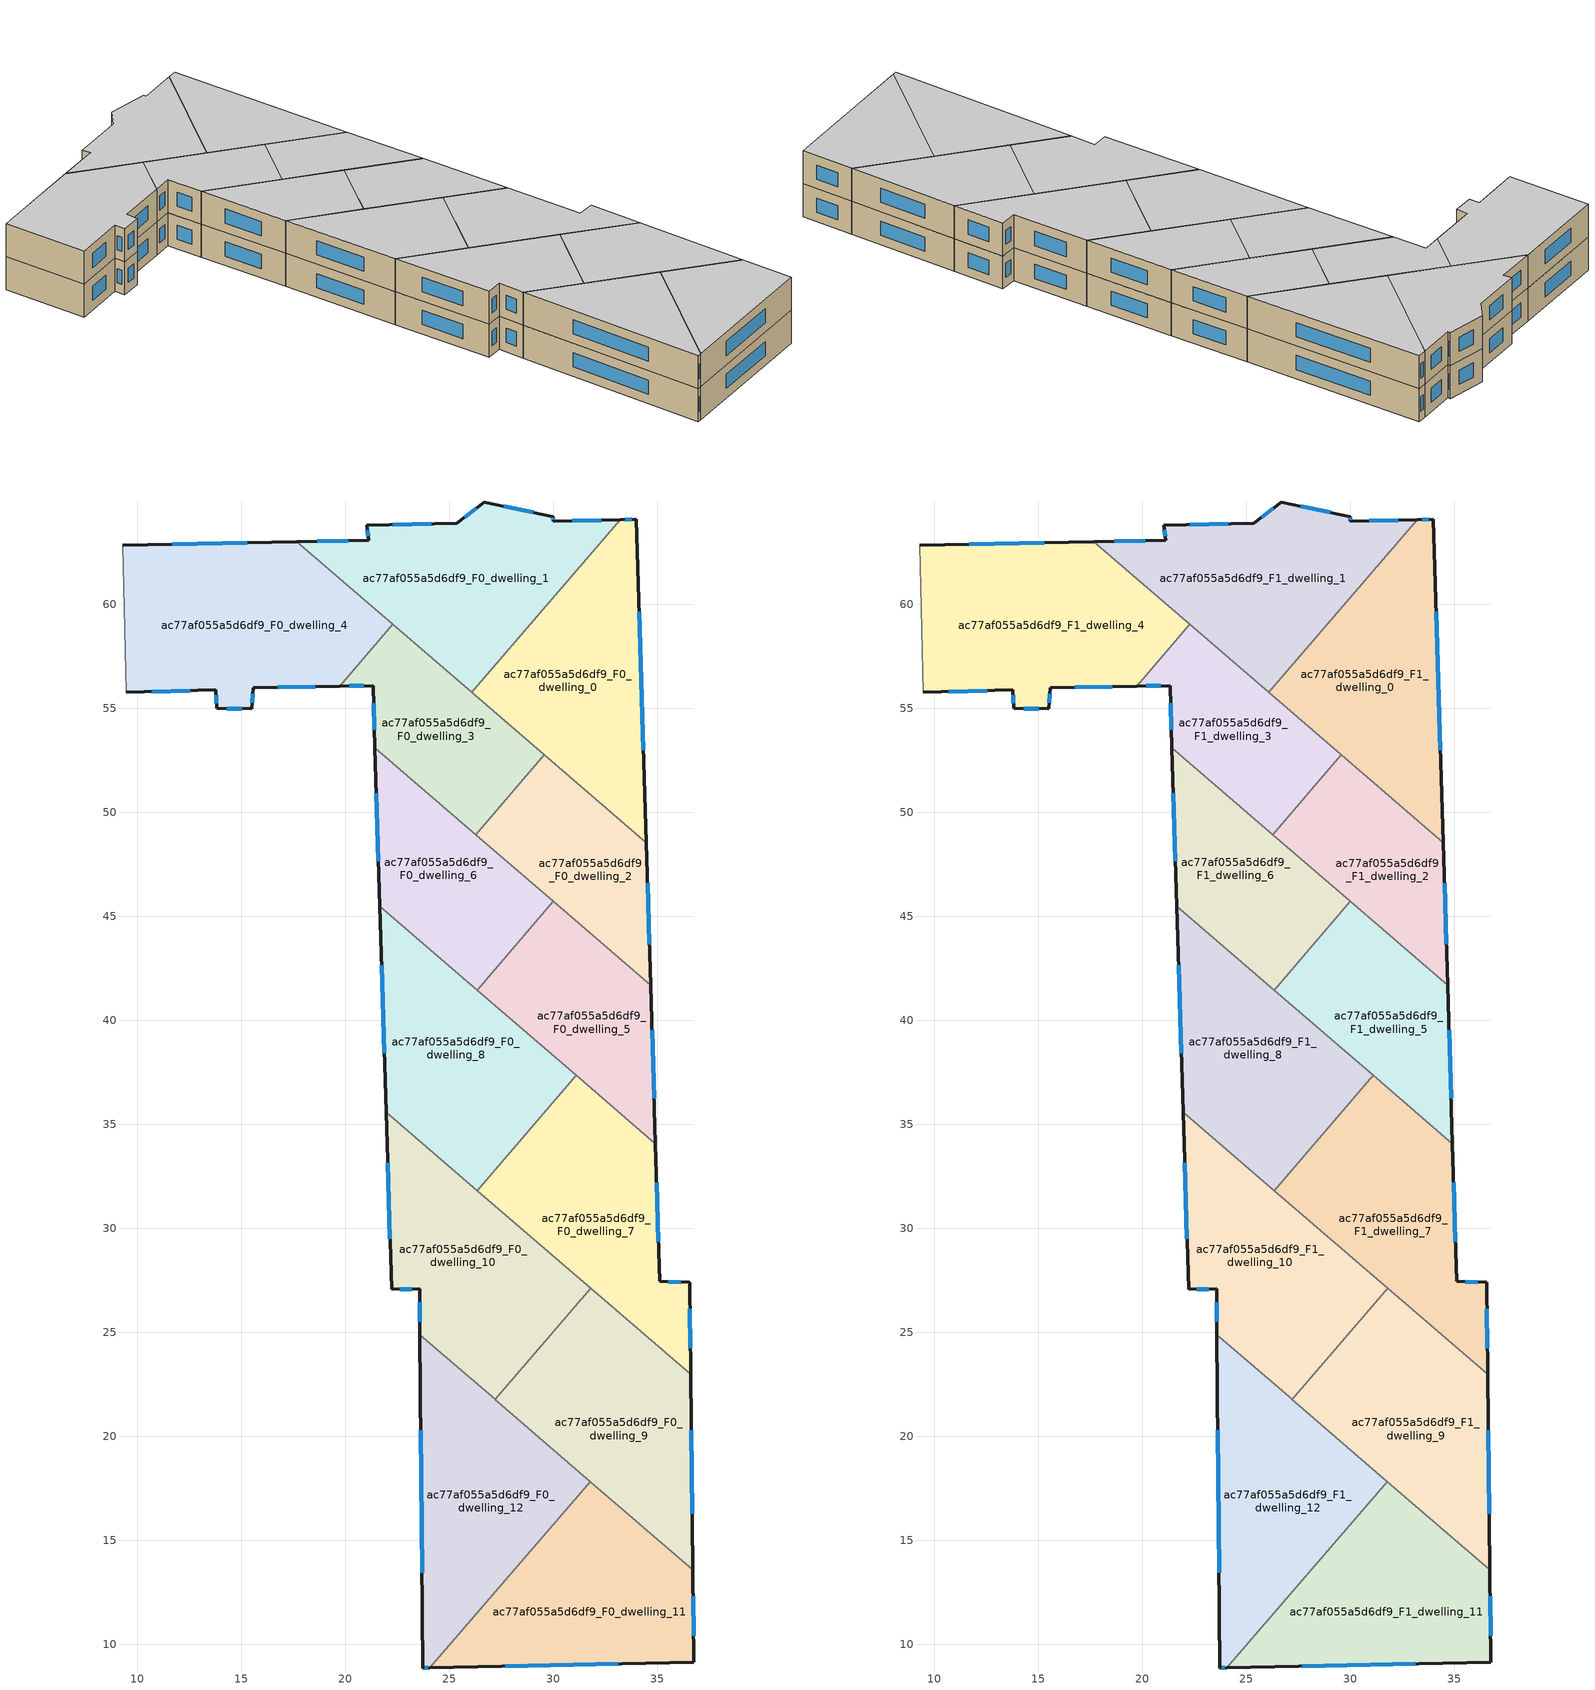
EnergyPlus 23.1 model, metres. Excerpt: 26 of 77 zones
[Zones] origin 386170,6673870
ac77af055a5d6df9_F0_dwelling_0
 floor ground (EU_floor_Construction): 34,64.09 34.47,48.55 26.09,55.77 33.23,64.08 z0
 wall outside (EU_wall_Construction): 34.47,48.55 34,64.09 33.23,64.08 z0:3
 wall to ac77af055a5d6df9_F0_dwelling_1 (EU_wall_Construction): 33.23,64.08 26.09,55.77 z0:3
 wall to ac77af055a5d6df9_F0_dwelling_2 (EU_wall_Construction): 29.58,52.77 34.47,48.55 z0:3
 wall to ac77af055a5d6df9_F0_dwelling_3 (EU_wall_Construction): 26.09,55.77 29.58,52.77 z0:3
 window (EU_Window_Construction): 33.78,64.09 33.45,64.08 / 34.34,52.99 34.14,59.65 z0.86:2.14
ac77af055a5d6df9_F0_dwelling_1
 floor ground (EU_floor_Construction): 33.23,64.08 26.09,55.77 17.68,63.01 21.14,63.08 21.04,63.81 25.37,63.9 26.67,64.93 29.99,64.22 30,64 z0
 wall outside (EU_wall_Construction): 33.23,64.08 30,64 29.99,64.22 26.67,64.93 25.37,63.9 21.04,63.81 21.14,63.08 17.68,63.01 z0:3
 wall to ac77af055a5d6df9_F0_dwelling_4 (EU_wall_Construction): 17.68,63.01 22.29,59.04 z0:3
 wall to ac77af055a5d6df9_F0_dwelling_3 (EU_wall_Construction): 22.29,59.04 26.09,55.77 z0:3
 window (EU_Window_Construction): 29.05,64.42 27.62,64.72 / 30,64.07 30,64.16 / 32.31,64.05 30.93,64.02 / 20.15,63.06 18.67,63.03 / 21.07,63.6 21.11,63.29 / 24.13,63.87 22.28,63.83 / 26.3,64.63 25.74,64.19 z0.86:2.14
ac77af055a5d6df9_F0_dwelling_10
 floor ground (EU_floor_Construction): 31.8,27.12 27.2,21.78 23.59,24.88 23.57,27.09 22.23,27.07 21.97,35.59 z0
 wall outside (EU_wall_Construction): 21.97,35.59 22.23,27.07 23.57,27.09 23.59,24.88 z0:3
 wall to ac77af055a5d6df9_F0_dwelling_9 (EU_wall_Construction): 27.2,21.78 31.8,27.12 z0:3
 wall to ac77af055a5d6df9_F0_dwelling_12 (EU_wall_Construction): 23.59,24.88 27.2,21.78 z0:3
 wall to ac77af055a5d6df9_F0_dwelling_7 (EU_wall_Construction): 31.8,27.12 26.34,31.82 z0:3
 wall to ac77af055a5d6df9_F0_dwelling_8 (EU_wall_Construction): 26.34,31.82 21.97,35.59 z0:3
 window (EU_Window_Construction): 23.58,26.46 23.59,25.51 / 22.61,27.08 23.19,27.09 / 22.04,33.15 22.15,29.5 z0.86:2.14
ac77af055a5d6df9_F0_dwelling_11
 floor ground (EU_floor_Construction): 36.71,13.59 36.76,9.15 24.07,8.87 31.78,17.83 z0
 wall outside (EU_wall_Construction): 24.07,8.87 36.76,9.15 36.71,13.59 z0:3
 wall to ac77af055a5d6df9_F0_dwelling_12 (EU_wall_Construction): 31.78,17.83 24.07,8.87 z0:3
 wall to ac77af055a5d6df9_F0_dwelling_9 (EU_wall_Construction): 36.71,13.59 31.78,17.83 z0:3
 window (EU_Window_Construction): 36.74,10.42 36.72,12.32 / 27.7,8.95 33.13,9.07 z0.86:2.14
ac77af055a5d6df9_F0_dwelling_12
 floor ground (EU_floor_Construction): 31.78,17.83 24.07,8.87 23.73,8.87 23.59,24.88 z0
 wall outside (EU_wall_Construction): 23.59,24.88 23.73,8.87 24.07,8.87 z0:3
 wall to ac77af055a5d6df9_F0_dwelling_9 (EU_wall_Construction): 31.78,17.83 27.2,21.78 z0:3
 window (EU_Window_Construction): 23.63,20.31 23.69,13.44 / 23.83,8.87 23.98,8.87 z0.86:2.14
ac77af055a5d6df9_F0_dwelling_2
 floor ground (EU_floor_Construction): 34.47,48.55 34.68,41.7 26.28,48.94 29.58,52.77 z0
 wall outside (EU_wall_Construction): 34.68,41.7 34.47,48.55 z0:3
 wall to ac77af055a5d6df9_F0_dwelling_3 (EU_wall_Construction): 29.58,52.77 26.28,48.94 z0:3
 wall to ac77af055a5d6df9_F0_dwelling_5 (EU_wall_Construction): 30.01,45.73 34.68,41.7 z0:3
 wall to ac77af055a5d6df9_F0_dwelling_6 (EU_wall_Construction): 26.28,48.94 30.01,45.73 z0:3
 window (EU_Window_Construction): 34.62,43.66 34.53,46.6 z0.86:2.14
ac77af055a5d6df9_F0_dwelling_3
 floor ground (EU_floor_Construction): 29.58,52.77 26.28,48.94 21.43,53.11 21.34,56.1 19.74,56.07 22.29,59.04 z0
 wall outside (EU_wall_Construction): 19.74,56.07 21.34,56.1 21.43,53.11 z0:3
 wall to ac77af055a5d6df9_F0_dwelling_4 (EU_wall_Construction): 22.29,59.04 19.74,56.07 z0:3
 wall to ac77af055a5d6df9_F0_dwelling_6 (EU_wall_Construction): 21.43,53.11 26.28,48.94 z0:3
 window (EU_Window_Construction): 21.36,55.25 21.4,53.96 / 20.2,56.08 20.88,56.09 z0.86:2.14
ac77af055a5d6df9_F0_dwelling_4
 floor ground (EU_floor_Construction): 22.29,59.04 19.74,56.07 15.57,56 15.51,54.98 13.82,55 13.77,55.89 9.47,55.77 9.3,62.85 17.68,63.01 z0
 wall outside (EU_wall_Construction): 9.47,55.77 13.77,55.89 13.82,55 15.51,54.98 15.57,56 19.74,56.07 / 17.68,63.01 9.3,62.85 z0:3
 wall adiabatic (EU_wall_Construction): 9.3,62.85 9.47,55.77 z0:3
 window (EU_Window_Construction): 16.76,56.02 18.55,56.05 / 15.53,55.27 15.55,55.71 / 14.3,54.99 15.03,54.99 / 13.79,55.64 13.81,55.25 / 10.7,55.8 12.54,55.86 / 15.28,62.97 11.69,62.9 z0.86:2.14
ac77af055a5d6df9_F0_dwelling_5
 floor ground (EU_floor_Construction): 34.68,41.7 34.92,34.08 26.34,41.46 30.01,45.72 z0
 wall outside (EU_wall_Construction): 34.92,34.08 34.68,41.7 z0:3
 wall to ac77af055a5d6df9_F0_dwelling_6 (EU_wall_Construction): 30.01,45.72 26.34,41.46 z0:3
 wall to ac77af055a5d6df9_F0_dwelling_8 (EU_wall_Construction): 26.34,41.46 31.1,37.36 z0:3
 wall to ac77af055a5d6df9_F0_dwelling_7 (EU_wall_Construction): 31.1,37.36 34.92,34.08 z0:3
 window (EU_Window_Construction): 34.85,36.25 34.75,39.52 z0.86:2.14
ac77af055a5d6df9_F0_dwelling_6
 floor ground (EU_floor_Construction): 30.01,45.72 26.34,41.46 21.66,45.48 21.43,53.11 z0
 wall outside (EU_wall_Construction): 21.43,53.11 21.66,45.48 z0:3
 wall to ac77af055a5d6df9_F0_dwelling_8 (EU_wall_Construction): 21.66,45.48 26.34,41.46 z0:3
 window (EU_Window_Construction): 21.5,50.93 21.6,47.66 z0.86:2.14
ac77af055a5d6df9_F0_dwelling_7
 floor ground (EU_floor_Construction): 34.92,34.08 35.12,27.46 36.55,27.41 36.6,22.99 26.34,31.82 31.1,37.36 z0
 wall outside (EU_wall_Construction): 36.6,22.99 36.55,27.41 35.12,27.46 34.92,34.08 z0:3
 wall to ac77af055a5d6df9_F0_dwelling_8 (EU_wall_Construction): 31.1,37.36 26.34,31.82 z0:3
 wall to ac77af055a5d6df9_F0_dwelling_9 (EU_wall_Construction): 31.8,27.12 36.6,22.99 z0:3
 window (EU_Window_Construction): 36.59,24.25 36.57,26.14 / 35.06,29.35 34.97,32.19 / 36.14,27.42 35.53,27.44 z0.86:2.14
ac77af055a5d6df9_F0_dwelling_8
 floor ground (EU_floor_Construction): 31.1,37.36 26.34,31.82 21.97,35.59 21.66,45.48 z0
 wall outside (EU_wall_Construction): 21.66,45.48 21.97,35.59 z0:3
 window (EU_Window_Construction): 21.75,42.66 21.88,38.41 z0.86:2.14
ac77af055a5d6df9_F0_dwelling_9
 floor ground (EU_floor_Construction): 36.6,22.99 36.71,13.59 27.2,21.78 31.8,27.12 z0
 wall outside (EU_wall_Construction): 36.71,13.59 36.6,22.99 z0:3
 window (EU_Window_Construction): 36.68,16.28 36.63,20.3 z0.86:2.14
ac77af055a5d6df9_F1_dwelling_0
 floor to ac77af055a5d6df9_F0_dwelling_0 (EU_floor_Construction): 34,64.09 34.47,48.55 26.09,55.77 33.23,64.08 z3
 wall outside (EU_wall_Construction): 34.47,48.55 34,64.09 33.23,64.08 z3:6
 wall to ac77af055a5d6df9_F1_dwelling_1 (EU_wall_Construction): 33.23,64.08 26.09,55.77 z3:6
 wall to ac77af055a5d6df9_F1_dwelling_2 (EU_wall_Construction): 29.58,52.77 34.47,48.55 z3:6
 wall to ac77af055a5d6df9_F1_dwelling_3 (EU_wall_Construction): 26.09,55.77 29.58,52.77 z3:6
 window (EU_Window_Construction): 33.78,64.09 33.45,64.08 / 34.34,52.99 34.14,59.65 z3.86:5.14
 ceiling to ac77af055a5d6df9_F2_dwelling_0 (EU_floor_Construction): 34.47,48.55 34,64.09 33.23,64.08 26.09,55.77 z6
ac77af055a5d6df9_F1_dwelling_1
 floor to ac77af055a5d6df9_F0_dwelling_1 (EU_floor_Construction): 33.23,64.08 26.09,55.77 17.68,63.01 21.14,63.08 21.04,63.81 25.37,63.9 26.67,64.93 29.99,64.22 30,64 z3
 wall outside (EU_wall_Construction): 33.23,64.08 30,64 29.99,64.22 26.67,64.93 25.37,63.9 21.04,63.81 21.14,63.08 17.68,63.01 z3:6
 wall to ac77af055a5d6df9_F1_dwelling_4 (EU_wall_Construction): 17.68,63.01 22.29,59.04 z3:6
 wall to ac77af055a5d6df9_F1_dwelling_3 (EU_wall_Construction): 22.29,59.04 26.09,55.77 z3:6
 window (EU_Window_Construction): 29.05,64.42 27.62,64.72 / 30,64.07 30,64.16 / 32.31,64.05 30.93,64.02 / 20.15,63.06 18.67,63.03 / 21.07,63.6 21.11,63.29 / 24.13,63.87 22.28,63.83 / 26.3,64.63 25.74,64.19 z3.86:5.14
 ceiling to ac77af055a5d6df9_F2_dwelling_1 (EU_floor_Construction): 26.09,55.77 33.23,64.08 30,64 29.99,64.22 26.67,64.93 25.37,63.9 21.04,63.81 21.14,63.08 17.68,63.01 z6
ac77af055a5d6df9_F1_dwelling_10
 floor to ac77af055a5d6df9_F0_dwelling_10 (EU_floor_Construction): 31.8,27.12 27.2,21.78 23.59,24.88 23.57,27.09 22.23,27.07 21.97,35.59 z3
 wall outside (EU_wall_Construction): 21.97,35.59 22.23,27.07 23.57,27.09 23.59,24.88 z3:6
 wall to ac77af055a5d6df9_F1_dwelling_9 (EU_wall_Construction): 27.2,21.78 31.8,27.12 z3:6
 wall to ac77af055a5d6df9_F1_dwelling_12 (EU_wall_Construction): 23.59,24.88 27.2,21.78 z3:6
 wall to ac77af055a5d6df9_F1_dwelling_7 (EU_wall_Construction): 31.8,27.12 26.34,31.82 z3:6
 wall to ac77af055a5d6df9_F1_dwelling_8 (EU_wall_Construction): 26.34,31.82 21.97,35.59 z3:6
 window (EU_Window_Construction): 23.58,26.46 23.59,25.51 / 22.61,27.08 23.19,27.09 / 22.04,33.15 22.15,29.5 z3.86:5.14
 ceiling to ac77af055a5d6df9_F2_dwelling_10 (EU_floor_Construction): 27.2,21.78 31.8,27.12 21.97,35.59 22.23,27.07 23.57,27.09 23.59,24.88 z6
ac77af055a5d6df9_F1_dwelling_11
 floor to ac77af055a5d6df9_F0_dwelling_11 (EU_floor_Construction): 36.71,13.59 36.76,9.15 24.07,8.87 31.78,17.83 z3
 wall outside (EU_wall_Construction): 24.07,8.87 36.76,9.15 36.71,13.59 z3:6
 wall to ac77af055a5d6df9_F1_dwelling_12 (EU_wall_Construction): 31.78,17.83 24.07,8.87 z3:6
 wall to ac77af055a5d6df9_F1_dwelling_9 (EU_wall_Construction): 36.71,13.59 31.78,17.83 z3:6
 window (EU_Window_Construction): 36.74,10.42 36.72,12.32 / 27.7,8.95 33.13,9.07 z3.86:5.14
 ceiling to ac77af055a5d6df9_F2_dwelling_11 (EU_floor_Construction): 36.76,9.15 36.71,13.59 31.78,17.83 24.07,8.87 z6
ac77af055a5d6df9_F1_dwelling_12
 floor to ac77af055a5d6df9_F0_dwelling_12 (EU_floor_Construction): 31.78,17.83 24.07,8.87 23.73,8.87 23.59,24.88 z3
 wall outside (EU_wall_Construction): 23.59,24.88 23.73,8.87 24.07,8.87 z3:6
 wall to ac77af055a5d6df9_F1_dwelling_9 (EU_wall_Construction): 31.78,17.83 27.2,21.78 z3:6
 window (EU_Window_Construction): 23.63,20.31 23.69,13.44 / 23.83,8.87 23.98,8.87 z3.86:5.14
 ceiling to ac77af055a5d6df9_F2_dwelling_12 (EU_floor_Construction): 24.07,8.87 31.78,17.83 23.59,24.88 23.73,8.87 z6
ac77af055a5d6df9_F1_dwelling_2
 floor to ac77af055a5d6df9_F0_dwelling_2 (EU_floor_Construction): 34.47,48.55 34.68,41.7 26.28,48.94 29.58,52.77 z3
 wall outside (EU_wall_Construction): 34.68,41.7 34.47,48.55 z3:6
 wall to ac77af055a5d6df9_F1_dwelling_3 (EU_wall_Construction): 29.58,52.77 26.28,48.94 z3:6
 wall to ac77af055a5d6df9_F1_dwelling_5 (EU_wall_Construction): 30.01,45.73 34.68,41.7 z3:6
 wall to ac77af055a5d6df9_F1_dwelling_6 (EU_wall_Construction): 26.28,48.94 30.01,45.73 z3:6
 window (EU_Window_Construction): 34.62,43.66 34.53,46.6 z3.86:5.14
 ceiling to ac77af055a5d6df9_F2_dwelling_2 (EU_floor_Construction): 34.68,41.7 34.47,48.55 29.58,52.77 26.28,48.94 z6
ac77af055a5d6df9_F1_dwelling_3
 floor to ac77af055a5d6df9_F0_dwelling_3 (EU_floor_Construction): 29.58,52.77 26.28,48.94 21.43,53.11 21.34,56.1 19.74,56.07 22.29,59.04 z3
 wall outside (EU_wall_Construction): 19.74,56.07 21.34,56.1 21.43,53.11 z3:6
 wall to ac77af055a5d6df9_F1_dwelling_4 (EU_wall_Construction): 22.29,59.04 19.74,56.07 z3:6
 wall to ac77af055a5d6df9_F1_dwelling_6 (EU_wall_Construction): 21.43,53.11 26.28,48.94 z3:6
 window (EU_Window_Construction): 21.36,55.25 21.4,53.96 / 20.2,56.08 20.88,56.09 z3.86:5.14
 ceiling to ac77af055a5d6df9_F2_dwelling_3 (EU_floor_Construction): 26.28,48.94 29.58,52.77 22.29,59.04 19.74,56.07 21.34,56.1 21.43,53.11 z6
ac77af055a5d6df9_F1_dwelling_4
 floor to ac77af055a5d6df9_F0_dwelling_4 (EU_floor_Construction): 22.29,59.04 19.74,56.07 15.57,56 15.51,54.98 13.82,55 13.77,55.89 9.47,55.77 9.3,62.85 17.68,63.01 z3
 wall outside (EU_wall_Construction): 9.47,55.77 13.77,55.89 13.82,55 15.51,54.98 15.57,56 19.74,56.07 / 17.68,63.01 9.3,62.85 z3:6
 wall adiabatic (EU_wall_Construction): 9.3,62.85 9.47,55.77 z3:6
 window (EU_Window_Construction): 16.76,56.02 18.55,56.05 / 15.53,55.27 15.55,55.71 / 14.3,54.99 15.03,54.99 / 13.79,55.64 13.81,55.25 / 10.7,55.8 12.54,55.86 / 15.28,62.97 11.69,62.9 z3.86:5.14
 ceiling to ac77af055a5d6df9_F2_dwelling_4 (EU_floor_Construction): 19.74,56.07 22.29,59.04 17.68,63.01 9.3,62.85 9.47,55.77 13.77,55.89 13.82,55 15.51,54.98 15.57,56 z6
ac77af055a5d6df9_F1_dwelling_5
 floor to ac77af055a5d6df9_F0_dwelling_5 (EU_floor_Construction): 34.68,41.7 34.92,34.08 26.34,41.46 30.01,45.72 z3
 wall outside (EU_wall_Construction): 34.92,34.08 34.68,41.7 z3:6
 wall to ac77af055a5d6df9_F1_dwelling_6 (EU_wall_Construction): 30.01,45.72 26.34,41.46 z3:6
 wall to ac77af055a5d6df9_F1_dwelling_8 (EU_wall_Construction): 26.34,41.46 31.1,37.36 z3:6
 wall to ac77af055a5d6df9_F1_dwelling_7 (EU_wall_Construction): 31.1,37.36 34.92,34.08 z3:6
 window (EU_Window_Construction): 34.85,36.25 34.75,39.52 z3.86:5.14
 ceiling to ac77af055a5d6df9_F2_dwelling_5 (EU_floor_Construction): 34.92,34.08 34.68,41.7 30.01,45.72 26.34,41.46 z6
ac77af055a5d6df9_F1_dwelling_6
 floor to ac77af055a5d6df9_F0_dwelling_6 (EU_floor_Construction): 30.01,45.72 26.34,41.46 21.66,45.48 21.43,53.11 z3
 wall outside (EU_wall_Construction): 21.43,53.11 21.66,45.48 z3:6
 wall to ac77af055a5d6df9_F1_dwelling_8 (EU_wall_Construction): 21.66,45.48 26.34,41.46 z3:6
 window (EU_Window_Construction): 21.5,50.93 21.6,47.66 z3.86:5.14
 ceiling to ac77af055a5d6df9_F2_dwelling_6 (EU_floor_Construction): 26.34,41.46 30.01,45.72 21.43,53.11 21.66,45.48 z6
ac77af055a5d6df9_F1_dwelling_7
 floor to ac77af055a5d6df9_F0_dwelling_7 (EU_floor_Construction): 34.92,34.08 35.12,27.46 36.55,27.41 36.6,22.99 26.34,31.82 31.1,37.36 z3
 wall outside (EU_wall_Construction): 36.6,22.99 36.55,27.41 35.12,27.46 34.92,34.08 z3:6
 wall to ac77af055a5d6df9_F1_dwelling_8 (EU_wall_Construction): 31.1,37.36 26.34,31.82 z3:6
 wall to ac77af055a5d6df9_F1_dwelling_9 (EU_wall_Construction): 31.8,27.12 36.6,22.99 z3:6
 window (EU_Window_Construction): 36.59,24.25 36.57,26.14 / 35.06,29.35 34.97,32.19 / 36.14,27.42 35.53,27.44 z3.86:5.14
 ceiling to ac77af055a5d6df9_F2_dwelling_7 (EU_floor_Construction): 36.6,22.99 36.55,27.41 35.12,27.46 34.92,34.08 31.1,37.36 26.34,31.82 z6
ac77af055a5d6df9_F1_dwelling_8
 floor to ac77af055a5d6df9_F0_dwelling_8 (EU_floor_Construction): 31.1,37.36 26.34,31.82 21.97,35.59 21.66,45.48 z3
 wall outside (EU_wall_Construction): 21.66,45.48 21.97,35.59 z3:6
 window (EU_Window_Construction): 21.75,42.66 21.88,38.41 z3.86:5.14
 ceiling to ac77af055a5d6df9_F2_dwelling_8 (EU_floor_Construction): 26.34,31.82 31.1,37.36 21.66,45.48 21.97,35.59 z6
ac77af055a5d6df9_F1_dwelling_9
 floor to ac77af055a5d6df9_F0_dwelling_9 (EU_floor_Construction): 36.6,22.99 36.71,13.59 27.2,21.78 31.8,27.12 z3
 wall outside (EU_wall_Construction): 36.71,13.59 36.6,22.99 z3:6
 window (EU_Window_Construction): 36.68,16.28 36.63,20.3 z3.86:5.14
 ceiling to ac77af055a5d6df9_F2_dwelling_9 (EU_floor_Construction): 36.71,13.59 36.6,22.99 31.8,27.12 27.2,21.78 z6
[Building]
EU S2 Campaign: North Axis=0; Terrain=City; Solar Distribution=FullExterior
[Site:Location]
Helsinki-Vantaa.AP: Latitude=60.317; Longitude=24.963; Time Zone=2; Elevation=54.6
[SizingPeriod:WeatherFileDays]
AnnualSizingPeriod: Begin Month=1; Begin Day of Month=1; End Month=12; End Day of Month=31; Day of Week for Start Day=Monday; Use Weather File Daylight Saving Period=No; Use Weather File Rain and Snow Indicators=No
[MATERIAL]
EU_InternalMass_Material: Roughness=MediumRough; Thickness=0.1; Conductivity=1; Density=1800; Specific Heat=900; Thermal Absorptance=0.9; Solar Absorptance=0.7; Visible Absorptance=0.7
[MATERIAL:NOMASS] Roughness=MediumRough; Thermal Absorptance=0.9; Solar Absorptance=0.7; Visible Absorptance=0.7
Name | Thermal Resistance
EU_wall_NoMass | 1.10183
EU_floor_NoMass | 1.70606
[WINDOWMATERIAL:SIMPLEGLAZINGSYSTEM]
EU_Window_SimpleGlazing: UFactor=3.11035; Solar Heat Gain Coefficient=0.8; Visible Transmittance=0.8
[CONSTRUCTION]
EU_wall_Construction: EU_wall_NoMass
EU_floor_Construction: EU_floor_NoMass
EU_Window_Construction: EU_Window_SimpleGlazing
EU_InternalMass_Construction: EU_InternalMass_Material
[ZONE] Type=1; Multiplier=1; Ceiling Height=autocalculate; Floor Area=autocalculate; Part of Total Floor Area=Yes
Name | Volume
ac77af055a5d6df9_F0_dwelling_0; ac77af055a5d6df9_F1_dwelling_0 | 199.712
ac77af055a5d6df9_F0_dwelling_1; ac77af055a5d6df9_F1_dwelling_1 | 199.7
ac77af055a5d6df9_F0_dwelling_10; ac77af055a5d6df9_F1_dwelling_10 | 199.72
ac77af055a5d6df9_F0_dwelling_11; ac77af055a5d6df9_F1_dwelling_11 | 199.737
ac77af055a5d6df9_F0_dwelling_12; ac77af055a5d6df9_F1_dwelling_12 | 199.715
ac77af055a5d6df9_F0_dwelling_2; ac77af055a5d6df9_F1_dwelling_2 | 133.145
ac77af055a5d6df9_F0_dwelling_3; ac77af055a5d6df9_F1_dwelling_3 | 133.162
ac77af055a5d6df9_F0_dwelling_4; ac77af055a5d6df9_F1_dwelling_4 | 237.39
ac77af055a5d6df9_F0_dwelling_5; ac77af055a5d6df9_F1_dwelling_5 | 147.625
ac77af055a5d6df9_F0_dwelling_6; ac77af055a5d6df9_F1_dwelling_6 | 147.62
ac77af055a5d6df9_F0_dwelling_7; ac77af055a5d6df9_F1_dwelling_7 | 199.667
ac77af055a5d6df9_F0_dwelling_8; ac77af055a5d6df9_F1_dwelling_8 | 199.668
ac77af055a5d6df9_F0_dwelling_9; ac77af055a5d6df9_F1_dwelling_9 | 199.695
[INTERNALMASS] Construction=EU_InternalMass_Construction
Name | Zone or ZoneList | Surface Area
ac77af055a5d6df9_F0_dwelling_0_EU_InternalMass | ac77af055a5d6df9_F0_dwelling_0 | 66.5708
ac77af055a5d6df9_F0_dwelling_1_EU_InternalMass | ac77af055a5d6df9_F0_dwelling_1 | 66.5667
ac77af055a5d6df9_F0_dwelling_2_EU_InternalMass | ac77af055a5d6df9_F0_dwelling_2 | 44.3816
ac77af055a5d6df9_F0_dwelling_3_EU_InternalMass | ac77af055a5d6df9_F0_dwelling_3 | 44.3874
ac77af055a5d6df9_F0_dwelling_4_EU_InternalMass | ac77af055a5d6df9_F0_dwelling_4 | 79.1301
ac77af055a5d6df9_F0_dwelling_5_EU_InternalMass | ac77af055a5d6df9_F0_dwelling_5 | 49.2084
ac77af055a5d6df9_F0_dwelling_6_EU_InternalMass | ac77af055a5d6df9_F0_dwelling_6 | 49.2069
ac77af055a5d6df9_F0_dwelling_7_EU_InternalMass | ac77af055a5d6df9_F0_dwelling_7 | 66.5559
ac77af055a5d6df9_F0_dwelling_8_EU_InternalMass | ac77af055a5d6df9_F0_dwelling_8 | 66.556
ac77af055a5d6df9_F0_dwelling_9_EU_InternalMass | ac77af055a5d6df9_F0_dwelling_9 | 66.5651
ac77af055a5d6df9_F0_dwelling_10_EU_InternalMass | ac77af055a5d6df9_F0_dwelling_10 | 66.5736
ac77af055a5d6df9_F0_dwelling_11_EU_InternalMass | ac77af055a5d6df9_F0_dwelling_11 | 66.5791
ac77af055a5d6df9_F0_dwelling_12_EU_InternalMass | ac77af055a5d6df9_F0_dwelling_12 | 66.5716
ac77af055a5d6df9_F1_dwelling_0_EU_InternalMass | ac77af055a5d6df9_F1_dwelling_0 | 66.5708
ac77af055a5d6df9_F1_dwelling_1_EU_InternalMass | ac77af055a5d6df9_F1_dwelling_1 | 66.5667
ac77af055a5d6df9_F1_dwelling_2_EU_InternalMass | ac77af055a5d6df9_F1_dwelling_2 | 44.3816
ac77af055a5d6df9_F1_dwelling_3_EU_InternalMass | ac77af055a5d6df9_F1_dwelling_3 | 44.3874
ac77af055a5d6df9_F1_dwelling_4_EU_InternalMass | ac77af055a5d6df9_F1_dwelling_4 | 79.1301
ac77af055a5d6df9_F1_dwelling_5_EU_InternalMass | ac77af055a5d6df9_F1_dwelling_5 | 49.2084
ac77af055a5d6df9_F1_dwelling_6_EU_InternalMass | ac77af055a5d6df9_F1_dwelling_6 | 49.2069
ac77af055a5d6df9_F1_dwelling_7_EU_InternalMass | ac77af055a5d6df9_F1_dwelling_7 | 66.5559
ac77af055a5d6df9_F1_dwelling_8_EU_InternalMass | ac77af055a5d6df9_F1_dwelling_8 | 66.556
ac77af055a5d6df9_F1_dwelling_9_EU_InternalMass | ac77af055a5d6df9_F1_dwelling_9 | 66.5651
ac77af055a5d6df9_F1_dwelling_10_EU_InternalMass | ac77af055a5d6df9_F1_dwelling_10 | 66.5736
ac77af055a5d6df9_F1_dwelling_11_EU_InternalMass | ac77af055a5d6df9_F1_dwelling_11 | 66.5791
ac77af055a5d6df9_F1_dwelling_12_EU_InternalMass | ac77af055a5d6df9_F1_dwelling_12 | 66.5716
[OTHEREQUIPMENT] Fuel Type=Electricity; Design Level Calculation Method=Watts/Area; Power per Zone Floor Area=1; Fraction Latent=0; Fraction Radiant=0; Fraction Lost=0; Carbon Dioxide Generation Rate=0; EndUse Subcategory=EU_Step8_InternalGains
Name | Zone or ZoneList or Space or SpaceList | Schedule
EU_Step8_InternalGain_ac77af055a5d6df9_F0_dwelling_0_f000 | ac77af055a5d6df9_F0_dwelling_0 | EU_Step8_GainSchedule_ac77af055a5d6df9_F0_dwelling_0_f000
EU_Step8_InternalGain_ac77af055a5d6df9_F0_dwelling_1_f000 | ac77af055a5d6df9_F0_dwelling_1 | EU_Step8_GainSchedule_ac77af055a5d6df9_F0_dwelling_1_f000
EU_Step8_InternalGain_ac77af055a5d6df9_F0_dwelling_2_f000 | ac77af055a5d6df9_F0_dwelling_2 | EU_Step8_GainSchedule_ac77af055a5d6df9_F0_dwelling_2_f000
EU_Step8_InternalGain_ac77af055a5d6df9_F0_dwelling_3_f000 | ac77af055a5d6df9_F0_dwelling_3 | EU_Step8_GainSchedule_ac77af055a5d6df9_F0_dwelling_3_f000
EU_Step8_InternalGain_ac77af055a5d6df9_F0_dwelling_4_f000 | ac77af055a5d6df9_F0_dwelling_4 | EU_Step8_GainSchedule_ac77af055a5d6df9_F0_dwelling_4_f000
EU_Step8_InternalGain_ac77af055a5d6df9_F0_dwelling_5_f000 | ac77af055a5d6df9_F0_dwelling_5 | EU_Step8_GainSchedule_ac77af055a5d6df9_F0_dwelling_5_f000
EU_Step8_InternalGain_ac77af055a5d6df9_F0_dwelling_6_f000 | ac77af055a5d6df9_F0_dwelling_6 | EU_Step8_GainSchedule_ac77af055a5d6df9_F0_dwelling_6_f000
EU_Step8_InternalGain_ac77af055a5d6df9_F0_dwelling_7_f000 | ac77af055a5d6df9_F0_dwelling_7 | EU_Step8_GainSchedule_ac77af055a5d6df9_F0_dwelling_7_f000
EU_Step8_InternalGain_ac77af055a5d6df9_F0_dwelling_8_f000 | ac77af055a5d6df9_F0_dwelling_8 | EU_Step8_GainSchedule_ac77af055a5d6df9_F0_dwelling_8_f000
EU_Step8_InternalGain_ac77af055a5d6df9_F0_dwelling_9_f000 | ac77af055a5d6df9_F0_dwelling_9 | EU_Step8_GainSchedule_ac77af055a5d6df9_F0_dwelling_9_f000
EU_Step8_InternalGain_ac77af055a5d6df9_F0_dwelling_10_f000 | ac77af055a5d6df9_F0_dwelling_10 | EU_Step8_GainSchedule_ac77af055a5d6df9_F0_dwelling_10_f000
EU_Step8_InternalGain_ac77af055a5d6df9_F0_dwelling_11_f000 | ac77af055a5d6df9_F0_dwelling_11 | EU_Step8_GainSchedule_ac77af055a5d6df9_F0_dwelling_11_f000
EU_Step8_InternalGain_ac77af055a5d6df9_F0_dwelling_12_f000 | ac77af055a5d6df9_F0_dwelling_12 | EU_Step8_GainSchedule_ac77af055a5d6df9_F0_dwelling_12_f000
EU_Step8_InternalGain_ac77af055a5d6df9_F1_dwelling_0_f000 | ac77af055a5d6df9_F1_dwelling_0 | EU_Step8_GainSchedule_ac77af055a5d6df9_F1_dwelling_0_f000
EU_Step8_InternalGain_ac77af055a5d6df9_F1_dwelling_1_f000 | ac77af055a5d6df9_F1_dwelling_1 | EU_Step8_GainSchedule_ac77af055a5d6df9_F1_dwelling_1_f000
EU_Step8_InternalGain_ac77af055a5d6df9_F1_dwelling_2_f000 | ac77af055a5d6df9_F1_dwelling_2 | EU_Step8_GainSchedule_ac77af055a5d6df9_F1_dwelling_2_f000
EU_Step8_InternalGain_ac77af055a5d6df9_F1_dwelling_3_f000 | ac77af055a5d6df9_F1_dwelling_3 | EU_Step8_GainSchedule_ac77af055a5d6df9_F1_dwelling_3_f000
EU_Step8_InternalGain_ac77af055a5d6df9_F1_dwelling_4_f000 | ac77af055a5d6df9_F1_dwelling_4 | EU_Step8_GainSchedule_ac77af055a5d6df9_F1_dwelling_4_f000
EU_Step8_InternalGain_ac77af055a5d6df9_F1_dwelling_5_f000 | ac77af055a5d6df9_F1_dwelling_5 | EU_Step8_GainSchedule_ac77af055a5d6df9_F1_dwelling_5_f000
EU_Step8_InternalGain_ac77af055a5d6df9_F1_dwelling_6_f000 | ac77af055a5d6df9_F1_dwelling_6 | EU_Step8_GainSchedule_ac77af055a5d6df9_F1_dwelling_6_f000
EU_Step8_InternalGain_ac77af055a5d6df9_F1_dwelling_7_f000 | ac77af055a5d6df9_F1_dwelling_7 | EU_Step8_GainSchedule_ac77af055a5d6df9_F1_dwelling_7_f000
EU_Step8_InternalGain_ac77af055a5d6df9_F1_dwelling_8_f000 | ac77af055a5d6df9_F1_dwelling_8 | EU_Step8_GainSchedule_ac77af055a5d6df9_F1_dwelling_8_f000
EU_Step8_InternalGain_ac77af055a5d6df9_F1_dwelling_9_f000 | ac77af055a5d6df9_F1_dwelling_9 | EU_Step8_GainSchedule_ac77af055a5d6df9_F1_dwelling_9_f000
EU_Step8_InternalGain_ac77af055a5d6df9_F1_dwelling_10_f000 | ac77af055a5d6df9_F1_dwelling_10 | EU_Step8_GainSchedule_ac77af055a5d6df9_F1_dwelling_10_f000
EU_Step8_InternalGain_ac77af055a5d6df9_F1_dwelling_11_f000 | ac77af055a5d6df9_F1_dwelling_11 | EU_Step8_GainSchedule_ac77af055a5d6df9_F1_dwelling_11_f000
EU_Step8_InternalGain_ac77af055a5d6df9_F1_dwelling_12_f000 | ac77af055a5d6df9_F1_dwelling_12 | EU_Step8_GainSchedule_ac77af055a5d6df9_F1_dwelling_12_f000
[ZONEVENTILATION:DESIGNFLOWRATE] Schedule=EU_AlwaysOn; Design Flow Rate Calculation Method=AirChanges/Hour; Air Changes per Hour=0.756316; Ventilation Type=Natural; Fan Pressure Rise=0; Fan Total Efficiency=1; Constant Term Coefficient=1; Temperature Term Coefficient=0; Velocity Term Coefficient=0; Velocity Squared Term Coefficient=0; Minimum Indoor Temperature=-100; Maximum Indoor Temperature=100; Delta Temperature=-100; Minimum Outdoor Temperature=-100; Maximum Outdoor Temperature=100; Maximum Wind Speed=40
Name | Zone or ZoneList or Space or SpaceList
EU_ConstantAir_ac77af055a5d6df9_F0_dwelling_0 | ac77af055a5d6df9_F0_dwelling_0
EU_ConstantAir_ac77af055a5d6df9_F0_dwelling_1 | ac77af055a5d6df9_F0_dwelling_1
EU_ConstantAir_ac77af055a5d6df9_F0_dwelling_2 | ac77af055a5d6df9_F0_dwelling_2
EU_ConstantAir_ac77af055a5d6df9_F0_dwelling_3 | ac77af055a5d6df9_F0_dwelling_3
EU_ConstantAir_ac77af055a5d6df9_F0_dwelling_4 | ac77af055a5d6df9_F0_dwelling_4
EU_ConstantAir_ac77af055a5d6df9_F0_dwelling_5 | ac77af055a5d6df9_F0_dwelling_5
EU_ConstantAir_ac77af055a5d6df9_F0_dwelling_6 | ac77af055a5d6df9_F0_dwelling_6
EU_ConstantAir_ac77af055a5d6df9_F0_dwelling_7 | ac77af055a5d6df9_F0_dwelling_7
EU_ConstantAir_ac77af055a5d6df9_F0_dwelling_8 | ac77af055a5d6df9_F0_dwelling_8
EU_ConstantAir_ac77af055a5d6df9_F0_dwelling_9 | ac77af055a5d6df9_F0_dwelling_9
EU_ConstantAir_ac77af055a5d6df9_F0_dwelling_10 | ac77af055a5d6df9_F0_dwelling_10
EU_ConstantAir_ac77af055a5d6df9_F0_dwelling_11 | ac77af055a5d6df9_F0_dwelling_11
EU_ConstantAir_ac77af055a5d6df9_F0_dwelling_12 | ac77af055a5d6df9_F0_dwelling_12
EU_ConstantAir_ac77af055a5d6df9_F1_dwelling_0 | ac77af055a5d6df9_F1_dwelling_0
EU_ConstantAir_ac77af055a5d6df9_F1_dwelling_1 | ac77af055a5d6df9_F1_dwelling_1
EU_ConstantAir_ac77af055a5d6df9_F1_dwelling_2 | ac77af055a5d6df9_F1_dwelling_2
EU_ConstantAir_ac77af055a5d6df9_F1_dwelling_3 | ac77af055a5d6df9_F1_dwelling_3
EU_ConstantAir_ac77af055a5d6df9_F1_dwelling_4 | ac77af055a5d6df9_F1_dwelling_4
EU_ConstantAir_ac77af055a5d6df9_F1_dwelling_5 | ac77af055a5d6df9_F1_dwelling_5
EU_ConstantAir_ac77af055a5d6df9_F1_dwelling_6 | ac77af055a5d6df9_F1_dwelling_6
EU_ConstantAir_ac77af055a5d6df9_F1_dwelling_7 | ac77af055a5d6df9_F1_dwelling_7
EU_ConstantAir_ac77af055a5d6df9_F1_dwelling_8 | ac77af055a5d6df9_F1_dwelling_8
EU_ConstantAir_ac77af055a5d6df9_F1_dwelling_9 | ac77af055a5d6df9_F1_dwelling_9
EU_ConstantAir_ac77af055a5d6df9_F1_dwelling_10 | ac77af055a5d6df9_F1_dwelling_10
EU_ConstantAir_ac77af055a5d6df9_F1_dwelling_11 | ac77af055a5d6df9_F1_dwelling_11
EU_ConstantAir_ac77af055a5d6df9_F1_dwelling_12 | ac77af055a5d6df9_F1_dwelling_12
[HVACTEMPLATE:THERMOSTAT] Constant Heating Setpoint=20; Constant Cooling Setpoint=50
EU_HeatOnly_ac77af055a5d6df9_F0_dwelling_0; EU_HeatOnly_ac77af055a5d6df9_F0_dwelling_1; EU_HeatOnly_ac77af055a5d6df9_F0_dwelling_2; EU_HeatOnly_ac77af055a5d6df9_F0_dwelling_3; EU_HeatOnly_ac77af055a5d6df9_F0_dwelling_4; EU_HeatOnly_ac77af055a5d6df9_F0_dwelling_5; EU_HeatOnly_ac77af055a5d6df9_F0_dwelling_6; EU_HeatOnly_ac77af055a5d6df9_F0_dwelling_7; EU_HeatOnly_ac77af055a5d6df9_F0_dwelling_8; EU_HeatOnly_ac77af055a5d6df9_F0_dwelling_9; EU_HeatOnly_ac77af055a5d6df9_F0_dwelling_10; EU_HeatOnly_ac77af055a5d6df9_F0_dwelling_11; EU_HeatOnly_ac77af055a5d6df9_F0_dwelling_12; EU_HeatOnly_ac77af055a5d6df9_F1_dwelling_0; EU_HeatOnly_ac77af055a5d6df9_F1_dwelling_1; EU_HeatOnly_ac77af055a5d6df9_F1_dwelling_2; EU_HeatOnly_ac77af055a5d6df9_F1_dwelling_3; EU_HeatOnly_ac77af055a5d6df9_F1_dwelling_4; EU_HeatOnly_ac77af055a5d6df9_F1_dwelling_5; EU_HeatOnly_ac77af055a5d6df9_F1_dwelling_6; EU_HeatOnly_ac77af055a5d6df9_F1_dwelling_7; EU_HeatOnly_ac77af055a5d6df9_F1_dwelling_8; EU_HeatOnly_ac77af055a5d6df9_F1_dwelling_9; EU_HeatOnly_ac77af055a5d6df9_F1_dwelling_10; EU_HeatOnly_ac77af055a5d6df9_F1_dwelling_11; EU_HeatOnly_ac77af055a5d6df9_F1_dwelling_12; EU_HeatOnly_ac77af055a5d6df9_F2_dwelling_0; EU_HeatOnly_ac77af055a5d6df9_F2_dwelling_1; EU_HeatOnly_ac77af055a5d6df9_F2_dwelling_2; EU_HeatOnly_ac77af055a5d6df9_F2_dwelling_3; EU_HeatOnly_ac77af055a5d6df9_F2_dwelling_4; EU_HeatOnly_ac77af055a5d6df9_F2_dwelling_5; EU_HeatOnly_ac77af055a5d6df9_F2_dwelling_6; EU_HeatOnly_ac77af055a5d6df9_F2_dwelling_7; EU_HeatOnly_ac77af055a5d6df9_F2_dwelling_8; EU_HeatOnly_ac77af055a5d6df9_F2_dwelling_9; EU_HeatOnly_ac77af055a5d6df9_F2_dwelling_10; EU_HeatOnly_ac77af055a5d6df9_F2_dwelling_11; EU_HeatOnly_ac77af055a5d6df9_F2_dwelling_12; EU_HeatOnly_ac77af055a5d6df9_F3_dwelling_0; EU_HeatOnly_ac77af055a5d6df9_F3_dwelling_1; EU_HeatOnly_ac77af055a5d6df9_F3_dwelling_2; EU_HeatOnly_ac77af055a5d6df9_F3_dwelling_3; EU_HeatOnly_ac77af055a5d6df9_F3_dwelling_4; EU_HeatOnly_ac77af055a5d6df9_F3_dwelling_5; EU_HeatOnly_ac77af055a5d6df9_F3_dwelling_6; EU_HeatOnly_ac77af055a5d6df9_F3_dwelling_7; EU_HeatOnly_ac77af055a5d6df9_F3_dwelling_8; EU_HeatOnly_ac77af055a5d6df9_F3_dwelling_9; EU_HeatOnly_ac77af055a5d6df9_F3_dwelling_10; EU_HeatOnly_ac77af055a5d6df9_F3_dwelling_11; EU_HeatOnly_ac77af055a5d6df9_F3_dwelling_12; EU_HeatOnly_ac77af055a5d6df9_F4_dwelling_0; EU_HeatOnly_ac77af055a5d6df9_F4_dwelling_1; EU_HeatOnly_ac77af055a5d6df9_F4_dwelling_2; EU_HeatOnly_ac77af055a5d6df9_F4_dwelling_3; EU_HeatOnly_ac77af055a5d6df9_F4_dwelling_4; EU_HeatOnly_ac77af055a5d6df9_F4_dwelling_5; EU_HeatOnly_ac77af055a5d6df9_F4_dwelling_6; EU_HeatOnly_ac77af055a5d6df9_F4_dwelling_7; EU_HeatOnly_ac77af055a5d6df9_F4_dwelling_8; EU_HeatOnly_ac77af055a5d6df9_F4_dwelling_9; EU_HeatOnly_ac77af055a5d6df9_F4_dwelling_10; EU_HeatOnly_ac77af055a5d6df9_F4_dwelling_11; EU_HeatOnly_ac77af055a5d6df9_F4_dwelling_12; EU_HeatOnly_ac77af055a5d6df9_F5_dwelling_0; EU_HeatOnly_ac77af055a5d6df9_F5_dwelling_1; EU_HeatOnly_ac77af055a5d6df9_F5_dwelling_2; EU_HeatOnly_ac77af055a5d6df9_F5_dwelling_3; EU_HeatOnly_ac77af055a5d6df9_F5_dwelling_4; EU_HeatOnly_ac77af055a5d6df9_F5_dwelling_5; EU_HeatOnly_ac77af055a5d6df9_F5_dwelling_6; EU_HeatOnly_ac77af055a5d6df9_F5_dwelling_7; EU_HeatOnly_ac77af055a5d6df9_F5_dwelling_8; EU_HeatOnly_ac77af055a5d6df9_F5_dwelling_9; EU_HeatOnly_ac77af055a5d6df9_F5_dwelling_10; EU_HeatOnly_ac77af055a5d6df9_F5_dwelling_11
[HVACTEMPLATE:ZONE:IDEALLOADSAIRSYSTEM] System Availability Schedule=EU_AlwaysOn; Maximum Heating Supply Air Temperature=50; Minimum Cooling Supply Air Temperature=13; Maximum Heating Supply Air Humidity Ratio=0.0156; Minimum Cooling Supply Air Humidity Ratio=0.0077; Heating Limit=NoLimit; Cooling Limit=NoLimit; Heating Availability Schedule=EU_AlwaysOn; Cooling Availability Schedule=EU_CoolingOff; Dehumidification Control Type=ConstantSensibleHeatRatio; Cooling Sensible Heat Ratio=0.7; Dehumidification Setpoint=60; Humidification Control Type=None; Humidification Setpoint=30; Outdoor Air Method=None; Outdoor Air Flow Rate per Person=0.00944; Outdoor Air Flow Rate per Zone Floor Area=0; Outdoor Air Flow Rate per Zone=0; Demand Controlled Ventilation Type=None; Outdoor Air Economizer Type=NoEconomizer; Heat Recovery Type=None; Sensible Heat Recovery Effectiveness=0.7; Latent Heat Recovery Effectiveness=0.65
Name | Template Thermostat
ac77af055a5d6df9_F0_dwelling_0 | EU_HeatOnly_ac77af055a5d6df9_F0_dwelling_0
ac77af055a5d6df9_F0_dwelling_1 | EU_HeatOnly_ac77af055a5d6df9_F0_dwelling_1
ac77af055a5d6df9_F0_dwelling_2 | EU_HeatOnly_ac77af055a5d6df9_F0_dwelling_2
ac77af055a5d6df9_F0_dwelling_3 | EU_HeatOnly_ac77af055a5d6df9_F0_dwelling_3
ac77af055a5d6df9_F0_dwelling_4 | EU_HeatOnly_ac77af055a5d6df9_F0_dwelling_4
ac77af055a5d6df9_F0_dwelling_5 | EU_HeatOnly_ac77af055a5d6df9_F0_dwelling_5
ac77af055a5d6df9_F0_dwelling_6 | EU_HeatOnly_ac77af055a5d6df9_F0_dwelling_6
ac77af055a5d6df9_F0_dwelling_7 | EU_HeatOnly_ac77af055a5d6df9_F0_dwelling_7
ac77af055a5d6df9_F0_dwelling_8 | EU_HeatOnly_ac77af055a5d6df9_F0_dwelling_8
ac77af055a5d6df9_F0_dwelling_9 | EU_HeatOnly_ac77af055a5d6df9_F0_dwelling_9
ac77af055a5d6df9_F0_dwelling_10 | EU_HeatOnly_ac77af055a5d6df9_F0_dwelling_10
ac77af055a5d6df9_F0_dwelling_11 | EU_HeatOnly_ac77af055a5d6df9_F0_dwelling_11
ac77af055a5d6df9_F0_dwelling_12 | EU_HeatOnly_ac77af055a5d6df9_F0_dwelling_12
ac77af055a5d6df9_F1_dwelling_0 | EU_HeatOnly_ac77af055a5d6df9_F1_dwelling_0
ac77af055a5d6df9_F1_dwelling_1 | EU_HeatOnly_ac77af055a5d6df9_F1_dwelling_1
ac77af055a5d6df9_F1_dwelling_2 | EU_HeatOnly_ac77af055a5d6df9_F1_dwelling_2
ac77af055a5d6df9_F1_dwelling_3 | EU_HeatOnly_ac77af055a5d6df9_F1_dwelling_3
ac77af055a5d6df9_F1_dwelling_4 | EU_HeatOnly_ac77af055a5d6df9_F1_dwelling_4
ac77af055a5d6df9_F1_dwelling_5 | EU_HeatOnly_ac77af055a5d6df9_F1_dwelling_5
ac77af055a5d6df9_F1_dwelling_6 | EU_HeatOnly_ac77af055a5d6df9_F1_dwelling_6
ac77af055a5d6df9_F1_dwelling_7 | EU_HeatOnly_ac77af055a5d6df9_F1_dwelling_7
ac77af055a5d6df9_F1_dwelling_8 | EU_HeatOnly_ac77af055a5d6df9_F1_dwelling_8
ac77af055a5d6df9_F1_dwelling_9 | EU_HeatOnly_ac77af055a5d6df9_F1_dwelling_9
ac77af055a5d6df9_F1_dwelling_10 | EU_HeatOnly_ac77af055a5d6df9_F1_dwelling_10
ac77af055a5d6df9_F1_dwelling_11 | EU_HeatOnly_ac77af055a5d6df9_F1_dwelling_11
ac77af055a5d6df9_F1_dwelling_12 | EU_HeatOnly_ac77af055a5d6df9_F1_dwelling_12
[SIZING:ZONE] Zone Cooling Design Supply Air Temperature Input Method=SupplyAirTemperature; Zone Cooling Design Supply Air Temperature=13; Zone Heating Design Supply Air Temperature Input Method=SupplyAirTemperature; Zone Heating Design Supply Air Temperature=50; Zone Cooling Design Supply Air Humidity Ratio=0.008; Zone Heating Design Supply Air Humidity Ratio=0.008; Cooling Design Air Flow Method=DesignDay; Cooling Design Air Flow Rate=0; Cooling Minimum Air Flow per Zone Floor Area=0.000762; Cooling Minimum Air Flow=0; Cooling Minimum Air Flow Fraction=0.2; Heating Design Air Flow Method=DesignDay; Heating Design Air Flow Rate=0; Heating Maximum Air Flow per Zone Floor Area=0.002032; Heating Maximum Air Flow=0.141576; Heating Maximum Air Flow Fraction=0.3; Account for Dedicated Outdoor Air System=No; Dedicated Outdoor Air System Control Strategy=NeutralSupplyAir; Dedicated Outdoor Air Low Setpoint Temperature for Design=autosize; Dedicated Outdoor Air High Setpoint Temperature for Design=autosize; Zone Load Sizing Method=Sensible Load Only No Latent Load; Zone Latent Cooling Design Supply Air Humidity Ratio Input Method=HumidityRatioDifference; Zone Cooling Design Supply Air Humidity Ratio Difference=0.005; Zone Latent Heating Design Supply Air Humidity Ratio Input Method=HumidityRatioDifference; Zone Humidification Design Supply Air Humidity Ratio Difference=0.005
ac77af055a5d6df9_F0_dwelling_0; ac77af055a5d6df9_F0_dwelling_1; ac77af055a5d6df9_F0_dwelling_2; ac77af055a5d6df9_F0_dwelling_3; ac77af055a5d6df9_F0_dwelling_4; ac77af055a5d6df9_F0_dwelling_5; ac77af055a5d6df9_F0_dwelling_6; ac77af055a5d6df9_F0_dwelling_7; ac77af055a5d6df9_F0_dwelling_8; ac77af055a5d6df9_F0_dwelling_9; ac77af055a5d6df9_F0_dwelling_10; ac77af055a5d6df9_F0_dwelling_11; ac77af055a5d6df9_F0_dwelling_12; ac77af055a5d6df9_F1_dwelling_0; ac77af055a5d6df9_F1_dwelling_1; ac77af055a5d6df9_F1_dwelling_2; ac77af055a5d6df9_F1_dwelling_3; ac77af055a5d6df9_F1_dwelling_4; ac77af055a5d6df9_F1_dwelling_5; ac77af055a5d6df9_F1_dwelling_6; ac77af055a5d6df9_F1_dwelling_7; ac77af055a5d6df9_F1_dwelling_8; ac77af055a5d6df9_F1_dwelling_9; ac77af055a5d6df9_F1_dwelling_10; ac77af055a5d6df9_F1_dwelling_11; ac77af055a5d6df9_F1_dwelling_12
[SCHEDULE:CONSTANT]
Name | Hourly Value
EU_AlwaysOn | 1
EU_CoolingOff | 0
[SCHEDULE:FILE] Column Number=1; Rows to Skip at Top=0; Number of Hours of Data=8760; Column Separator=Comma; Interpolate to Timestep=No; Minutes per Item=60; Adjust Schedule for Daylight Savings=Yes
Name | File
EU_Step8_GainSchedule_ac77af055a5d6df9_F0_dwelling_0_f000 | ../../schedules/ac77af055a5d6df9/ac77af055a5d6df9_F0_dwelling_0_f000_gain.csv
EU_Step8_GainSchedule_ac77af055a5d6df9_F0_dwelling_1_f000 | ../../schedules/ac77af055a5d6df9/ac77af055a5d6df9_F0_dwelling_1_f000_gain.csv
EU_Step8_GainSchedule_ac77af055a5d6df9_F0_dwelling_2_f000 | ../../schedules/ac77af055a5d6df9/ac77af055a5d6df9_F0_dwelling_2_f000_gain.csv
EU_Step8_GainSchedule_ac77af055a5d6df9_F0_dwelling_3_f000 | ../../schedules/ac77af055a5d6df9/ac77af055a5d6df9_F0_dwelling_3_f000_gain.csv
EU_Step8_GainSchedule_ac77af055a5d6df9_F0_dwelling_4_f000 | ../../schedules/ac77af055a5d6df9/ac77af055a5d6df9_F0_dwelling_4_f000_gain.csv
EU_Step8_GainSchedule_ac77af055a5d6df9_F0_dwelling_5_f000 | ../../schedules/ac77af055a5d6df9/ac77af055a5d6df9_F0_dwelling_5_f000_gain.csv
EU_Step8_GainSchedule_ac77af055a5d6df9_F0_dwelling_6_f000 | ../../schedules/ac77af055a5d6df9/ac77af055a5d6df9_F0_dwelling_6_f000_gain.csv
EU_Step8_GainSchedule_ac77af055a5d6df9_F0_dwelling_7_f000 | ../../schedules/ac77af055a5d6df9/ac77af055a5d6df9_F0_dwelling_7_f000_gain.csv
EU_Step8_GainSchedule_ac77af055a5d6df9_F0_dwelling_8_f000 | ../../schedules/ac77af055a5d6df9/ac77af055a5d6df9_F0_dwelling_8_f000_gain.csv
EU_Step8_GainSchedule_ac77af055a5d6df9_F0_dwelling_9_f000 | ../../schedules/ac77af055a5d6df9/ac77af055a5d6df9_F0_dwelling_9_f000_gain.csv
EU_Step8_GainSchedule_ac77af055a5d6df9_F0_dwelling_10_f000 | ../../schedules/ac77af055a5d6df9/ac77af055a5d6df9_F0_dwelling_10_f000_gain.csv
EU_Step8_GainSchedule_ac77af055a5d6df9_F0_dwelling_11_f000 | ../../schedules/ac77af055a5d6df9/ac77af055a5d6df9_F0_dwelling_11_f000_gain.csv
EU_Step8_GainSchedule_ac77af055a5d6df9_F0_dwelling_12_f000 | ../../schedules/ac77af055a5d6df9/ac77af055a5d6df9_F0_dwelling_12_f000_gain.csv
EU_Step8_GainSchedule_ac77af055a5d6df9_F1_dwelling_0_f000 | ../../schedules/ac77af055a5d6df9/ac77af055a5d6df9_F1_dwelling_0_f000_gain.csv
EU_Step8_GainSchedule_ac77af055a5d6df9_F1_dwelling_1_f000 | ../../schedules/ac77af055a5d6df9/ac77af055a5d6df9_F1_dwelling_1_f000_gain.csv
EU_Step8_GainSchedule_ac77af055a5d6df9_F1_dwelling_2_f000 | ../../schedules/ac77af055a5d6df9/ac77af055a5d6df9_F1_dwelling_2_f000_gain.csv
EU_Step8_GainSchedule_ac77af055a5d6df9_F1_dwelling_3_f000 | ../../schedules/ac77af055a5d6df9/ac77af055a5d6df9_F1_dwelling_3_f000_gain.csv
EU_Step8_GainSchedule_ac77af055a5d6df9_F1_dwelling_4_f000 | ../../schedules/ac77af055a5d6df9/ac77af055a5d6df9_F1_dwelling_4_f000_gain.csv
EU_Step8_GainSchedule_ac77af055a5d6df9_F1_dwelling_5_f000 | ../../schedules/ac77af055a5d6df9/ac77af055a5d6df9_F1_dwelling_5_f000_gain.csv
EU_Step8_GainSchedule_ac77af055a5d6df9_F1_dwelling_6_f000 | ../../schedules/ac77af055a5d6df9/ac77af055a5d6df9_F1_dwelling_6_f000_gain.csv
EU_Step8_GainSchedule_ac77af055a5d6df9_F1_dwelling_7_f000 | ../../schedules/ac77af055a5d6df9/ac77af055a5d6df9_F1_dwelling_7_f000_gain.csv
EU_Step8_GainSchedule_ac77af055a5d6df9_F1_dwelling_8_f000 | ../../schedules/ac77af055a5d6df9/ac77af055a5d6df9_F1_dwelling_8_f000_gain.csv
EU_Step8_GainSchedule_ac77af055a5d6df9_F1_dwelling_9_f000 | ../../schedules/ac77af055a5d6df9/ac77af055a5d6df9_F1_dwelling_9_f000_gain.csv
EU_Step8_GainSchedule_ac77af055a5d6df9_F1_dwelling_10_f000 | ../../schedules/ac77af055a5d6df9/ac77af055a5d6df9_F1_dwelling_10_f000_gain.csv
EU_Step8_GainSchedule_ac77af055a5d6df9_F1_dwelling_11_f000 | ../../schedules/ac77af055a5d6df9/ac77af055a5d6df9_F1_dwelling_11_f000_gain.csv
EU_Step8_GainSchedule_ac77af055a5d6df9_F1_dwelling_12_f000 | ../../schedules/ac77af055a5d6df9/ac77af055a5d6df9_F1_dwelling_12_f000_gain.csv
